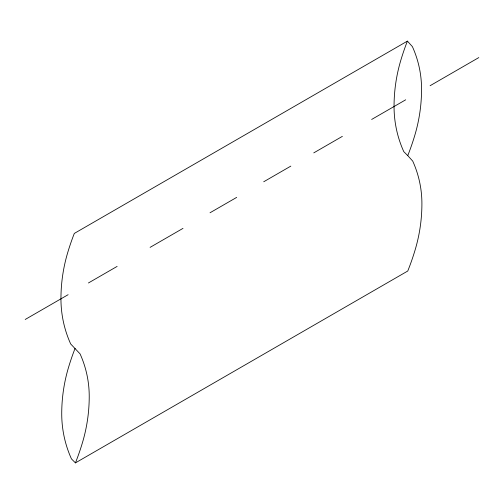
<?xml version="1.0" encoding="UTF-8"?>
<svg xmlns="http://www.w3.org/2000/svg" width="504" height="504" viewBox="0 0 504 504"><rect width="100%" height="100%" fill="white"/><g stroke="black" fill="none" stroke-linecap="round" stroke-linejoin="round"><path stroke-width="0.76" d="M75.43 462.886L407.761 271.02A243.974 243.974 0 0 0 415.214 249.631A161.494 161.494 0 0 0 421.905 203.622A103.112 103.112 0 0 0 412.738 161.123L407.761 155.629A243.974 243.974 0 0 0 414.868 135.11A161.494 161.494 0 0 0 421.558 89.107A103.112 103.112 0 0 0 412.385 46.607L407.408 41.114L74.309 233.428A243.974 243.974 0 0 0 67.643 252.832A161.494 161.494 0 0 0 60.953 298.834A109.488 109.488 0 0 0 70.686 343.967L80.06 353.865A103.112 103.112 0 0 1 89.227 396.371A161.494 161.494 0 0 1 82.536 442.373A243.974 243.974 0 0 1 75.43 462.886L71.461 458.911A109.488 109.488 0 0 1 61.727 413.778A161.494 161.494 0 0 1 68.418 367.775A243.974 243.974 0 0 1 75.083 348.371M25.2 319.479L68.122 294.695M88.421 282.977L117.123 266.408M150.091 247.369L182.996 228.375M210.029 212.764L236.685 197.379M263.718 181.768L290.827 166.118M313.765 152.876L342.367 136.363M371.65 119.454L405.701 99.798M430.101 85.712L478.8 57.588M407.761 155.629L403.786 151.647A109.488 109.488 0 0 1 394.052 106.52A161.494 161.494 0 0 1 400.743 60.518A243.974 243.974 0 0 1 407.408 41.114"/></g></svg>
